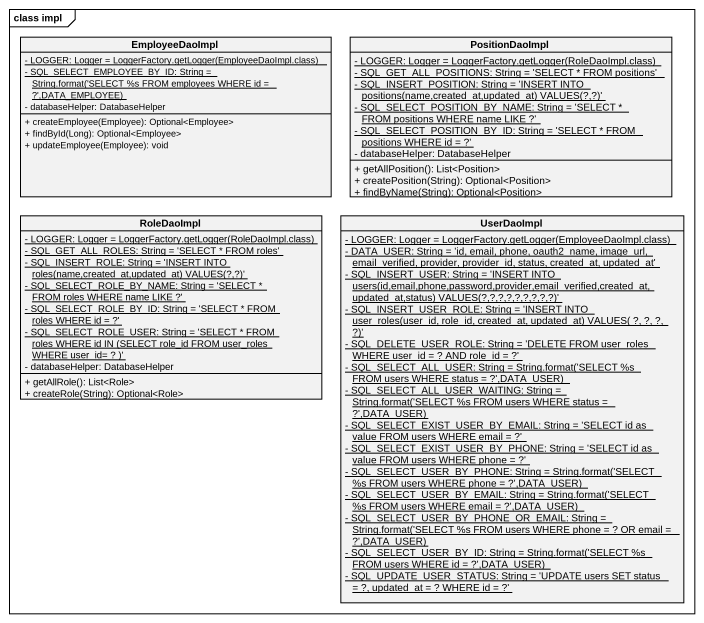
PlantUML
@startuml
mainframe class impl
hide circle
hide empty members
skinparam classAttributeIconSize 0
class EmployeeDaoImpl {
  {static} {field} - LOGGER: Logger = LoggerFactory.getLogger(EmployeeDaoImpl.class)
  {static} {field} - SQL_SELECT_EMPLOYEE_BY_ID: String = String.format('SELECT %s FROM employees WHERE id = ?',DATA_EMPLOYEE)
  - databaseHelper: DatabaseHelper
  + createEmployee(Employee): Optional<Employee>
  + findById(Long): Optional<Employee>
  + updateEmployee(Employee): void
}
class PositionDaoImpl {
  {static} {field} - LOGGER: Logger = LoggerFactory.getLogger(RoleDaoImpl.class)
  {static} - SQL_GET_ALL_POSITIONS: String = 'SELECT * FROM positions'
  {static} {field} - SQL_INSERT_POSITION: String = 'INSERT INTO positions(name,created_at,updated_at) VALUES(?,?)'
  {static} - SQL_SELECT_POSITION_BY_NAME: String = 'SELECT * FROM positions WHERE name LIKE ?'
  {static} - SQL_SELECT_POSITION_BY_ID: String = 'SELECT * FROM positions WHERE id = ?'
  - databaseHelper: DatabaseHelper
  + getAllPosition(): List<Position>
  + createPosition(String): Optional<Position>
  + findByName(String): Optional<Position>
}
class RoleDaoImpl {
  {static} {field} - LOGGER: Logger = LoggerFactory.getLogger(RoleDaoImpl.class)
  {static} - SQL_GET_ALL_ROLES: String = 'SELECT * FROM roles'
  {static} {field} - SQL_INSERT_ROLE: String = 'INSERT INTO roles(name,created_at,updated_at) VALUES(?,?)'
  {static} - SQL_SELECT_ROLE_BY_NAME: String = 'SELECT * FROM roles WHERE name LIKE ?'
  {static} - SQL_SELECT_ROLE_BY_ID: String = 'SELECT * FROM roles WHERE id = ?'
  {static} {field} - SQL_SELECT_ROLE_USER: String = 'SELECT * FROM roles WHERE id IN (SELECT role_id FROM user_roles WHERE user_id= ? )'
  - databaseHelper: DatabaseHelper
  + getAllRole(): List<Role>
  + createRole(String): Optional<Role>
}
class UserDaoImpl {
  {static} {field} - LOGGER: Logger = LoggerFactory.getLogger(EmployeeDaoImpl.class)
  {static} - DATA_USER: String = 'id, email, phone, oauth2_name, image_url, email_verified, provider, provider_id, status, created_at, updated_at'
  {static} {field} - SQL_INSERT_USER: String = 'INSERT INTO users(id,email,phone,password,provider,email_verified,created_at,updated_at,status) VALUES(?,?,?,?,?,?,?,?,?)'
  {static} {field} - SQL_INSERT_USER_ROLE: String = 'INSERT INTO user_roles(user_id, role_id, created_at, updated_at) VALUES( ?, ?, ?, ?)'
  {static} - SQL_DELETE_USER_ROLE: String = 'DELETE FROM user_roles WHERE user_id = ? AND role_id = ?'
  {static} {field} - SQL_SELECT_ALL_USER: String = String.format('SELECT %s FROM users WHERE status = ?',DATA_USER)
  {static} {field} - SQL_SELECT_ALL_USER_WAITING: String = String.format('SELECT %s FROM users WHERE status = ?',DATA_USER)
  {static} - SQL_SELECT_EXIST_USER_BY_EMAIL: String = 'SELECT id as value FROM users WHERE email = ?'
  {static} - SQL_SELECT_EXIST_USER_BY_PHONE: String = 'SELECT id as value FROM users WHERE phone = ?'
  {static} {field} - SQL_SELECT_USER_BY_PHONE: String = String.format('SELECT %s FROM users WHERE phone = ?',DATA_USER)
  {static} {field} - SQL_SELECT_USER_BY_EMAIL: String = String.format('SELECT %s FROM users WHERE email = ?',DATA_USER)
  {static} {field} - SQL_SELECT_USER_BY_PHONE_OR_EMAIL: String = String.format('SELECT %s FROM users WHERE phone = ? OR email = ?',DATA_USER)
  {static} {field} - SQL_SELECT_USER_BY_ID: String = String.format('SELECT %s FROM users WHERE id = ?',DATA_USER)
  {static} - SQL_UPDATE_USER_STATUS: String = 'UPDATE users SET status = ?, updated_at = ? WHERE id = ?'
}
@enduml
